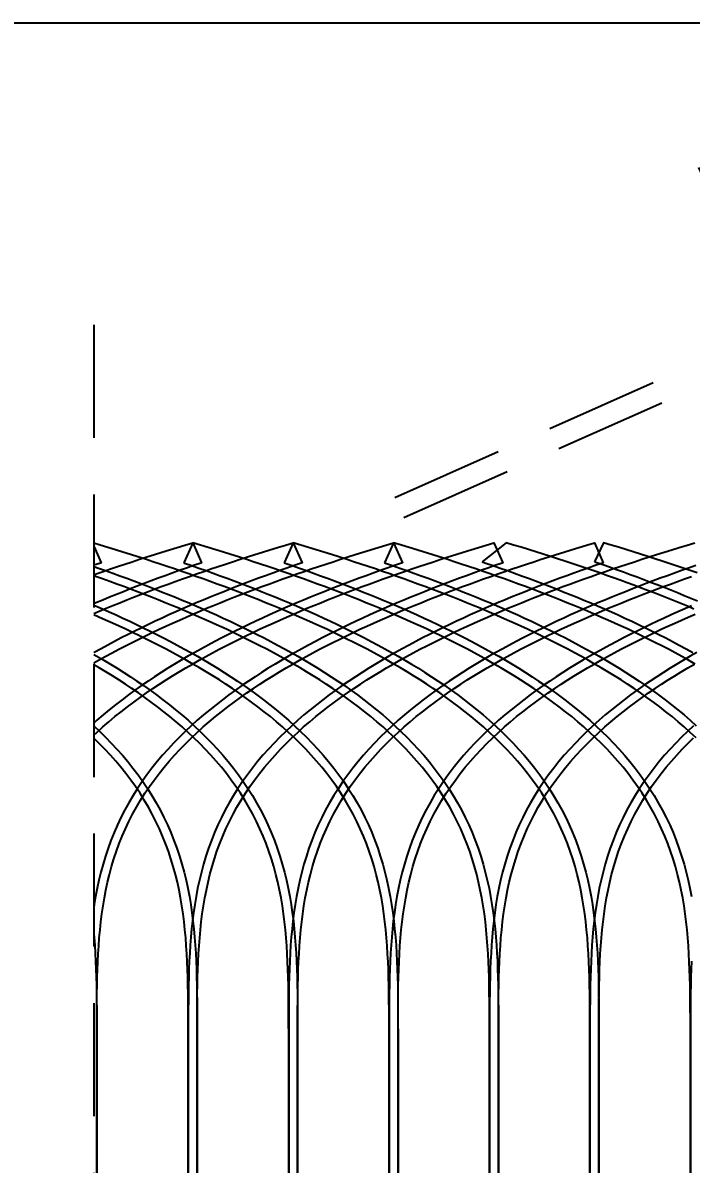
# Model space of a CAD drawing. Header units: metres. Extents: x -2 to 44.3, y -14 to 11.
# Drawn here: x 27.85 to 31.61, y 4.58 to 10.99 of the extents above; entities that cross this region are included whole.
import ezdxf

# ---------------------------------------------------------------- set-up
doc = ezdxf.new("R2010")
doc.units = ezdxf.units.M
doc.header["$LTSCALE"] = 0.05
doc.linetypes.add('DASHED', pattern=[19.05, 12.7, -6.35])
doc.layers.get('0').update_dxf_attribs({"linetype": 'DASHED'})
for name, color, linetype in [('back-layer2', 7, 'Continuous'), ('front-layer2', 7, 'Continuous'), ('front-layer3', 7, 'Continuous')]:
    doc.layers.add(name, color=color, linetype=linetype)
doc.dimstyles.get("Standard").update_dxf_attribs({"dimtxt": 2.5, "dimasz": 2.5, "dimexe": 1.25, "dimexo": 0.625, "dimtad": 1, "dimtxsty": 'Standard', "dimcen": 2.5, "dimazin": 3, "dimtfac": 1, "dimtmove": 0, "dimatfit": 3, "dimarcsym": 0})

# ---------------------------------------------------------------- blocks, each defined once
blk = doc.blocks.new('*D12')
at = {"color": 0, "lineweight": -2, "transparency": 16777216}
for p, q in [((31.8524, 9.7222), (31.6492, 10.1791)), ((29.9411, 8.325), (33.1977, 9.7733)), ((29.9911, 8.2126), (33.2477, 9.6609)), ((32.0555, 9.2653), (32.1055, 9.1529)), ((32.3087, 8.6961), (32.5119, 8.2392)), ((32.5119, 8.2392), (34.3869, 8.2392))]:
    blk.add_line(p, q, dxfattribs=at)
at = {"color": 0, "transparency": 16777216}
for points in [[(31.9285, 9.7561), (31.7762, 9.6883), (32.0555, 9.2653)], [(32.3849, 8.7299), (32.2326, 8.6622), (32.1055, 9.1529)]]:
    blk.add_solid(points, dxfattribs=at)
at = {"layer": 'Defpoints', "color": 0, "transparency": 16777216}
for p in [(32.1055, 9.1529), (29.3701, 8.071), (29.4201, 7.9586)]:
    blk.add_point(p, dxfattribs=at)
at = {"color": 0, "transparency": 16777216, "insert": (33.7619, 9.1142), "char_height": 0.5, "attachment_point": 5}
blk.add_mtext('0.12', dxfattribs=at)

msp = doc.modelspace()

# ---------------------------------------------------------------- linework, layer by layer
msp.add_line((28.2508, 9.2951), (28.2508, -1.58))
msp.add_line((28.2508, 9.2951), (28.2508, -1.58))
at = {"layer": 'back-layer2', "color": 3}
for points in [[(28.2508, 7.8913), (28.2635, 7.8958), (28.3037, 7.9097), (28.344, 7.9235), (28.3846, 7.9372), (28.4254, 7.9509), (28.4664, 7.9645), (28.5078, 7.9779), (28.5494, 7.9914), (28.5913, 8.0048), (28.6335, 8.0181), (28.6761, 8.0314), (28.719, 8.0446), (28.7624, 8.0578), (28.8061, 8.071), (28.8561, 7.9586), (28.8514, 7.957), (28.8111, 7.943), (28.7709, 7.9289), (28.731, 7.9147), (28.6913, 7.9004), (28.6517, 7.8859), (28.6122, 7.8714), (28.5729, 7.8566), (28.5337, 7.8418), (28.4946, 7.8267), (28.4557, 7.8115), (28.4168, 7.7961), (28.378, 7.7805), (28.3393, 7.7647), (28.3007, 7.7488), (28.2622, 7.7325), (28.2508, 7.7277)], [(28.2508, 7.6733), (28.2817, 7.6865), (28.32, 7.7026), (28.3583, 7.7185), (28.3968, 7.7342), (28.4353, 7.7497), (28.474, 7.765), (28.5127, 7.7801), (28.5516, 7.7951), (28.5905, 7.8099), (28.6296, 7.8245), (28.6689, 7.839), (28.7083, 7.8534), (28.7479, 7.8676), (28.7876, 7.8818), (28.8275, 7.8958), (28.8677, 7.9097), (28.908, 7.9235), (28.9486, 7.9372), (28.9894, 7.9509), (29.0304, 7.9645), (29.0718, 7.9779), (29.1134, 7.9914), (29.1553, 8.0048), (29.1975, 8.0181), (29.2401, 8.0314), (29.283, 8.0446), (29.3264, 8.0578), (29.3701, 8.071), (29.4201, 7.9586), (29.4154, 7.957), (29.3751, 7.943), (29.3349, 7.9289), (29.295, 7.9147), (29.2553, 7.9004), (29.2157, 7.8859), (29.1762, 7.8714), (29.1369, 7.8566), (29.0977, 7.8418), (29.0586, 7.8267), (29.0197, 7.8115), (28.9808, 7.7961), (28.942, 7.7805), (28.9033, 7.7647), (28.8647, 7.7488), (28.8262, 7.7325), (28.7877, 7.7161), (28.7492, 7.6994), (28.7108, 7.6825), (28.6725, 7.6653), (28.6342, 7.6478), (28.5959, 7.63), (28.5577, 7.612), (28.5195, 7.5936), (28.4814, 7.5748), (28.4433, 7.5558), (28.4052, 7.5363), (28.3672, 7.5165), (28.3292, 7.4963), (28.2913, 7.4757), (28.2534, 7.4546), (28.2508, 7.4532)], [(28.2508, 7.3957), (28.2779, 7.4111), (28.3154, 7.4319), (28.3529, 7.4523), (28.3905, 7.4723), (28.4281, 7.4919), (28.4658, 7.5112), (28.5036, 7.53), (28.5414, 7.5486), (28.5793, 7.5668), (28.6172, 7.5848), (28.6551, 7.6024), (28.6931, 7.6197), (28.7312, 7.6368), (28.7693, 7.6536), (28.8074, 7.6702), (28.8457, 7.6865), (28.884, 7.7026), (28.9223, 7.7185), (28.9608, 7.7342), (28.9993, 7.7497), (29.038, 7.765), (29.0767, 7.7801), (29.1156, 7.7951), (29.1545, 7.8099), (29.1936, 7.8245), (29.2329, 7.839), (29.2723, 7.8534), (29.3119, 7.8676), (29.3516, 7.8818), (29.3915, 7.8958), (29.4317, 7.9097), (29.472, 7.9235), (29.5126, 7.9372), (29.5534, 7.9509), (29.5944, 7.9645), (29.6358, 7.9779), (29.6774, 7.9914), (29.7193, 8.0048), (29.7615, 8.0181), (29.8041, 8.0314), (29.847, 8.0446), (29.8904, 8.0578), (29.9341, 8.071), (29.9841, 7.9586), (29.9794, 7.957), (29.9391, 7.943), (29.8989, 7.9289), (29.859, 7.9147), (29.8193, 7.9004), (29.7797, 7.8859), (29.7402, 7.8714), (29.7009, 7.8566), (29.6617, 7.8418), (29.6226, 7.8267), (29.5837, 7.8115), (29.5448, 7.7961), (29.506, 7.7805), (29.4673, 7.7647), (29.4287, 7.7488), (29.3902, 7.7325), (29.3517, 7.7161), (29.3132, 7.6994), (29.2748, 7.6825), (29.2365, 7.6653), (29.1982, 7.6478), (29.1599, 7.63), (29.1217, 7.612), (29.0835, 7.5936), (29.0454, 7.5748), (29.0073, 7.5558), (28.9692, 7.5363), (28.9312, 7.5165), (28.8932, 7.4963), (28.8553, 7.4757), (28.8174, 7.4546), (28.7796, 7.4331), (28.7419, 7.4112), (28.7043, 7.3887), (28.6668, 7.3657), (28.6294, 7.3422), (28.5922, 7.3182), (28.5551, 7.2936), (28.5182, 7.2684), (28.4816, 7.2426), (28.4452, 7.2161), (28.4091, 7.189), (28.3733, 7.1612), (28.3378, 7.1327), (28.3027, 7.1035), (28.2681, 7.0735), (28.2508, 7.0579)], [(28.2508, 6.99), (28.2678, 7.0059), (28.3012, 7.036), (28.3351, 7.0653), (28.3695, 7.094), (28.4042, 7.1219), (28.4394, 7.1492), (28.4749, 7.1759), (28.5107, 7.2019), (28.5468, 7.2273), (28.5831, 7.2521), (28.6196, 7.2764), (28.6563, 7.3001), (28.6932, 7.3233), (28.7302, 7.3459), (28.7673, 7.3681), (28.8046, 7.3898), (28.8419, 7.4111), (28.8794, 7.4319), (28.9169, 7.4523), (28.9545, 7.4723), (28.9921, 7.4919), (29.0298, 7.5112), (29.0676, 7.53), (29.1054, 7.5486), (29.1433, 7.5668), (29.1812, 7.5848), (29.2191, 7.6024), (29.2571, 7.6197), (29.2952, 7.6368), (29.3333, 7.6536), (29.3714, 7.6702), (29.4097, 7.6865), (29.448, 7.7026), (29.4863, 7.7185), (29.5248, 7.7342), (29.5633, 7.7497), (29.602, 7.765), (29.6407, 7.7801), (29.6796, 7.7951), (29.7185, 7.8099), (29.7576, 7.8245), (29.7969, 7.839), (29.8363, 7.8534), (29.8759, 7.8676), (29.9156, 7.8818), (29.9555, 7.8958), (29.9957, 7.9097), (30.036, 7.9235), (30.0766, 7.9372), (30.1174, 7.9509), (30.1584, 7.9645), (30.1998, 7.9779), (30.2414, 7.9914), (30.2833, 8.0048), (30.3255, 8.0181), (30.3681, 8.0314), (30.411, 8.0446), (30.4544, 8.0578), (30.4981, 8.071), (30.5481, 7.9586), (30.5434, 7.957), (30.5031, 7.943), (30.4629, 7.9289), (30.423, 7.9147), (30.3833, 7.9004), (30.3437, 7.8859), (30.3042, 7.8714), (30.2649, 7.8566), (30.2257, 7.8418), (30.1866, 7.8267), (30.1477, 7.8115), (30.1088, 7.7961), (30.07, 7.7805), (30.0313, 7.7647), (29.9927, 7.7488), (29.9542, 7.7325), (29.9157, 7.7161), (29.8772, 7.6994), (29.8388, 7.6825), (29.8005, 7.6653), (29.7622, 7.6478), (29.7239, 7.63), (29.6857, 7.612), (29.6475, 7.5936), (29.6094, 7.5748), (29.5713, 7.5558), (29.5332, 7.5363), (29.4952, 7.5165), (29.4572, 7.4963), (29.4193, 7.4757), (29.3814, 7.4546), (29.3436, 7.4331), (29.3059, 7.4112), (29.2683, 7.3887), (29.2308, 7.3657), (29.1934, 7.3422), (29.1562, 7.3182), (29.1191, 7.2936), (29.0822, 7.2684), (29.0456, 7.2426), (29.0092, 7.2161), (28.9731, 7.189), (28.9373, 7.1612), (28.9018, 7.1327), (28.8667, 7.1035), (28.8321, 7.0735), (28.798, 7.0428), (28.7644, 7.0112), (28.7314, 6.9789), (28.6991, 6.9458), (28.6675, 6.9119), (28.6366, 6.8771), (28.6066, 6.8415), (28.5774, 6.8051), (28.5492, 6.7679), (28.5221, 6.7298), (28.496, 6.6909), (28.471, 6.6513), (28.4472, 6.6109), (28.4247, 6.5698), (28.4033, 6.528), (28.3833, 6.4856), (28.3646, 6.4426), (28.3472, 6.3991), (28.3311, 6.3551), (28.3163, 6.3106), (28.3028, 6.2659), (28.2906, 6.2208), (28.2795, 6.1755), (28.2697, 6.13), (28.2609, 6.0844), (28.2533, 6.0387), (28.2508, 6.0222)], [(28.2508, 8.0512), (28.2921, 7.9586), (28.2874, 7.957), (28.2508, 7.9443)], [(28.2671, 4.0355), (28.2671, 5.3199), (28.2671, 5.3638), (28.2672, 5.4078), (28.2673, 5.4518), (28.2676, 5.4959), (28.2681, 5.5401), (28.2689, 5.5844), (28.2699, 5.6287), (28.2712, 5.6732), (28.273, 5.7177), (28.2753, 5.7624), (28.2781, 5.8071), (28.2815, 5.8518), (28.2856, 5.8966), (28.2904, 5.9414), (28.2961, 5.9862), (28.3027, 6.0309), (28.3102, 6.0755), (28.3187, 6.12), (28.3283, 6.1643), (28.339, 6.2083), (28.3509, 6.2521), (28.364, 6.2955), (28.3783, 6.3386), (28.3939, 6.3812), (28.4107, 6.4233), (28.4289, 6.4649), (28.4482, 6.506), (28.4689, 6.5464), (28.4907, 6.5862), (28.5137, 6.6253), (28.5379, 6.6637), (28.5632, 6.7013), (28.5895, 6.7382), (28.6169, 6.7744), (28.6452, 6.8098), (28.6744, 6.8444), (28.7044, 6.8782), (28.7353, 6.9113), (28.7668, 6.9436), (28.799, 6.9751), (28.8318, 7.0059), (28.8652, 7.036), (28.8991, 7.0653), (28.9335, 7.094), (28.9682, 7.1219), (29.0034, 7.1492), (29.0389, 7.1759), (29.0747, 7.2019), (29.1108, 7.2273), (29.1471, 7.2521), (29.1836, 7.2764), (29.2203, 7.3001), (29.2572, 7.3233), (29.2942, 7.3459), (29.3313, 7.3681), (29.3686, 7.3898), (29.4059, 7.4111), (29.4434, 7.4319), (29.4809, 7.4523), (29.5185, 7.4723), (29.5561, 7.4919), (29.5938, 7.5112), (29.6316, 7.53), (29.6694, 7.5486), (29.7073, 7.5668), (29.7452, 7.5848), (29.7831, 7.6024), (29.8211, 7.6197), (29.8592, 7.6368), (29.8973, 7.6536), (29.9354, 7.6702), (29.9737, 7.6865), (30.012, 7.7026), (30.0503, 7.7185), (30.0888, 7.7342), (30.1273, 7.7497), (30.166, 7.765), (30.2047, 7.7801), (30.2436, 7.7951), (30.2825, 7.8099), (30.3216, 7.8245), (30.3609, 7.839), (30.4003, 7.8534), (30.4399, 7.8676), (30.4796, 7.8818), (30.5195, 7.8958), (30.5597, 7.9097), (30.6, 7.9235), (30.6406, 7.9372), (30.6814, 7.9509), (30.7224, 7.9645), (30.7638, 7.9779), (30.8054, 7.9914), (30.8473, 8.0048), (30.8895, 8.0181), (30.9321, 8.0314), (30.975, 8.0446), (31.0184, 8.0578), (31.0621, 8.071), (31.1121, 7.9586), (31.1074, 7.957), (31.0671, 7.943), (31.0269, 7.9289), (30.987, 7.9147), (30.9473, 7.9004), (30.9077, 7.8859), (30.8682, 7.8714), (30.8289, 7.8566), (30.7897, 7.8418), (30.7506, 7.8267), (30.7117, 7.8115), (30.6728, 7.7961), (30.634, 7.7805), (30.5953, 7.7647), (30.5567, 7.7488), (30.5182, 7.7325), (30.4797, 7.7161), (30.4412, 7.6994), (30.4028, 7.6825), (30.3645, 7.6653), (30.3262, 7.6478), (30.2879, 7.63), (30.2497, 7.612), (30.2115, 7.5936), (30.1734, 7.5748), (30.1353, 7.5558), (30.0972, 7.5363), (30.0592, 7.5165), (30.0212, 7.4963), (29.9833, 7.4757), (29.9454, 7.4546), (29.9076, 7.4331), (29.8699, 7.4112), (29.8323, 7.3887), (29.7948, 7.3657), (29.7574, 7.3422), (29.7202, 7.3182), (29.6831, 7.2936), (29.6462, 7.2684), (29.6096, 7.2426), (29.5732, 7.2161), (29.5371, 7.189), (29.5013, 7.1612), (29.4658, 7.1327), (29.4307, 7.1035), (29.3961, 7.0735), (29.362, 7.0428), (29.3284, 7.0112), (29.2954, 6.9789), (29.2631, 6.9458), (29.2315, 6.9119), (29.2006, 6.8771), (29.1706, 6.8415), (29.1414, 6.8051), (29.1132, 6.7679), (29.0861, 6.7298), (29.06, 6.6909), (29.035, 6.6513), (29.0112, 6.6109), (28.9887, 6.5698), (28.9673, 6.528), (28.9473, 6.4856), (28.9286, 6.4426), (28.9112, 6.3991), (28.8951, 6.3551), (28.8803, 6.3106), (28.8668, 6.2659), (28.8546, 6.2208), (28.8435, 6.1755), (28.8337, 6.13), (28.8249, 6.0844), (28.8173, 6.0387), (28.8106, 5.9929), (28.8048, 5.9472), (28.7998, 5.9016), (28.7957, 5.856), (28.7922, 5.8105), (28.7894, 5.7652), (28.7871, 5.72), (28.7853, 5.675), (28.7839, 5.6301), (28.7829, 5.5854), (28.7821, 5.5408), (28.7816, 5.4964), (28.7813, 5.4521), (28.7812, 5.4079), (28.7811, 5.3639), (28.7811, 5.3199), (28.7811, 4.0355)], [(28.8311, 4.0355), (28.8311, 5.3199), (28.8311, 5.3638), (28.8312, 5.4078), (28.8313, 5.4518), (28.8316, 5.4959), (28.8321, 5.5401), (28.8329, 5.5844), (28.8339, 5.6287), (28.8352, 5.6732), (28.837, 5.7177), (28.8393, 5.7624), (28.8421, 5.8071), (28.8455, 5.8518), (28.8496, 5.8966), (28.8544, 5.9414), (28.8601, 5.9862), (28.8667, 6.0309), (28.8742, 6.0755), (28.8827, 6.12), (28.8923, 6.1643), (28.903, 6.2083), (28.9149, 6.2521), (28.928, 6.2955), (28.9423, 6.3386), (28.9579, 6.3812), (28.9747, 6.4233), (28.9929, 6.4649), (29.0122, 6.506), (29.0329, 6.5464), (29.0547, 6.5862), (29.0777, 6.6253), (29.1019, 6.6637), (29.1272, 6.7013), (29.1535, 6.7382), (29.1809, 6.7744), (29.2092, 6.8098), (29.2384, 6.8444), (29.2684, 6.8782), (29.2993, 6.9113), (29.3308, 6.9436), (29.363, 6.9751), (29.3958, 7.0059), (29.4292, 7.036), (29.4631, 7.0653), (29.4975, 7.094), (29.5322, 7.1219), (29.5674, 7.1492), (29.6029, 7.1759), (29.6387, 7.2019), (29.6748, 7.2273), (29.7111, 7.2521), (29.7476, 7.2764), (29.7843, 7.3001), (29.8212, 7.3233), (29.8582, 7.3459), (29.8953, 7.3681), (29.9326, 7.3898), (29.9699, 7.4111), (30.0074, 7.4319), (30.0449, 7.4523), (30.0825, 7.4723), (30.1201, 7.4919), (30.1578, 7.5112), (30.1956, 7.53), (30.2334, 7.5486), (30.2713, 7.5668), (30.3092, 7.5848), (30.3471, 7.6024), (30.3851, 7.6197), (30.4232, 7.6368), (30.4613, 7.6536), (30.4994, 7.6702), (30.5377, 7.6865), (30.576, 7.7026), (30.6143, 7.7185), (30.6528, 7.7342), (30.6913, 7.7497), (30.73, 7.765), (30.7687, 7.7801), (30.8076, 7.7951), (30.8465, 7.8099), (30.8856, 7.8245), (30.9249, 7.839), (30.9643, 7.8534), (31.0039, 7.8676), (31.0436, 7.8818), (31.0835, 7.8958), (31.1237, 7.9097), (31.164, 7.9235), (31.2046, 7.9372), (31.2454, 7.9509), (31.2864, 7.9645), (31.3278, 7.9779), (31.3694, 7.9914), (31.4113, 8.0048), (31.4535, 8.0181), (31.4961, 8.0314), (31.539, 8.0446), (31.5824, 8.0578), (31.6261, 8.071)], [(31.6311, 7.943), (31.5909, 7.9289), (31.551, 7.9147), (31.5113, 7.9004), (31.4717, 7.8859), (31.4322, 7.8714), (31.3929, 7.8566), (31.3537, 7.8418), (31.3146, 7.8267), (31.2757, 7.8115), (31.2368, 7.7961), (31.198, 7.7805), (31.1593, 7.7647), (31.1207, 7.7488), (31.0822, 7.7325), (31.0437, 7.7161), (31.0052, 7.6994), (30.9668, 7.6825), (30.9285, 7.6653), (30.8902, 7.6478), (30.8519, 7.63), (30.8137, 7.612), (30.7755, 7.5936), (30.7374, 7.5748), (30.6993, 7.5558), (30.6612, 7.5363), (30.6232, 7.5165), (30.5852, 7.4963), (30.5473, 7.4757), (30.5094, 7.4546), (30.4716, 7.4331), (30.4339, 7.4112), (30.3963, 7.3887), (30.3588, 7.3657), (30.3214, 7.3422), (30.2842, 7.3182), (30.2471, 7.2936), (30.2102, 7.2684), (30.1736, 7.2426), (30.1372, 7.2161), (30.1011, 7.189), (30.0653, 7.1612), (30.0298, 7.1327), (29.9947, 7.1035), (29.9601, 7.0735), (29.926, 7.0428), (29.8924, 7.0112), (29.8594, 6.9789), (29.8271, 6.9458), (29.7955, 6.9119), (29.7646, 6.8771), (29.7346, 6.8415), (29.7054, 6.8051), (29.6772, 6.7679), (29.6501, 6.7298), (29.624, 6.6909), (29.599, 6.6513), (29.5752, 6.6109), (29.5527, 6.5698), (29.5313, 6.528), (29.5113, 6.4856), (29.4926, 6.4426), (29.4752, 6.3991), (29.4591, 6.3551), (29.4443, 6.3106), (29.4308, 6.2659), (29.4186, 6.2208), (29.4075, 6.1755), (29.3977, 6.13), (29.3889, 6.0844), (29.3813, 6.0387), (29.3746, 5.9929), (29.3688, 5.9472), (29.3638, 5.9016), (29.3597, 5.856), (29.3562, 5.8105), (29.3534, 5.7652), (29.3511, 5.72), (29.3493, 5.675), (29.3479, 5.6301), (29.3469, 5.5854), (29.3461, 5.5408), (29.3456, 5.4964), (29.3453, 5.4521), (29.3452, 5.4079), (29.3451, 5.3639), (29.3451, 5.3199), (29.3451, 4.0355)], [(29.3951, 4.0355), (29.3951, 5.3199), (29.3951, 5.3638), (29.3952, 5.4078), (29.3953, 5.4518), (29.3956, 5.4959), (29.3961, 5.5401), (29.3969, 5.5844), (29.3979, 5.6287), (29.3992, 5.6732), (29.401, 5.7177), (29.4033, 5.7624), (29.4061, 5.8071), (29.4095, 5.8518), (29.4136, 5.8966), (29.4184, 5.9414), (29.4241, 5.9862), (29.4307, 6.0309), (29.4382, 6.0755), (29.4467, 6.12), (29.4563, 6.1643), (29.467, 6.2083), (29.4789, 6.2521), (29.492, 6.2955), (29.5063, 6.3386), (29.5219, 6.3812), (29.5387, 6.4233), (29.5569, 6.4649), (29.5762, 6.506), (29.5969, 6.5464), (29.6187, 6.5862), (29.6417, 6.6253), (29.6659, 6.6637), (29.6912, 6.7013), (29.7175, 6.7382), (29.7449, 6.7744), (29.7732, 6.8098), (29.8024, 6.8444), (29.8324, 6.8782), (29.8633, 6.9113), (29.8948, 6.9436), (29.927, 6.9751), (29.9598, 7.0059), (29.9932, 7.036), (30.0271, 7.0653), (30.0615, 7.094), (30.0962, 7.1219), (30.1314, 7.1492), (30.1669, 7.1759), (30.2027, 7.2019), (30.2388, 7.2273), (30.2751, 7.2521), (30.3116, 7.2764), (30.3483, 7.3001), (30.3852, 7.3233), (30.4222, 7.3459), (30.4593, 7.3681), (30.4966, 7.3898), (30.5339, 7.4111), (30.5714, 7.4319), (30.6089, 7.4523), (30.6465, 7.4723), (30.6841, 7.4919), (30.7218, 7.5112), (30.7596, 7.53), (30.7974, 7.5486), (30.8353, 7.5668), (30.8732, 7.5848), (30.9111, 7.6024), (30.9491, 7.6197), (30.9872, 7.6368), (31.0253, 7.6536), (31.0634, 7.6702), (31.1017, 7.6865), (31.14, 7.7026), (31.1783, 7.7185), (31.2168, 7.7342), (31.2553, 7.7497), (31.294, 7.765), (31.3327, 7.7801), (31.3716, 7.7951), (31.4105, 7.8099), (31.4496, 7.8245), (31.4889, 7.839), (31.5283, 7.8534), (31.5679, 7.8676), (31.6076, 7.8818)], [(31.6077, 7.7161), (31.5692, 7.6994), (31.5308, 7.6825), (31.4925, 7.6653), (31.4542, 7.6478), (31.4159, 7.63), (31.3777, 7.612), (31.3395, 7.5936), (31.3014, 7.5748), (31.2633, 7.5558), (31.2252, 7.5363), (31.1872, 7.5165), (31.1492, 7.4963), (31.1113, 7.4757), (31.0734, 7.4546), (31.0356, 7.4331), (30.9979, 7.4112), (30.9603, 7.3887), (30.9228, 7.3657), (30.8854, 7.3422), (30.8482, 7.3182), (30.8111, 7.2936), (30.7742, 7.2684), (30.7376, 7.2426), (30.7012, 7.2161), (30.6651, 7.189), (30.6293, 7.1612), (30.5938, 7.1327), (30.5587, 7.1035), (30.5241, 7.0735), (30.49, 7.0428), (30.4564, 7.0112), (30.4234, 6.9789), (30.3911, 6.9458), (30.3595, 6.9119), (30.3286, 6.8771), (30.2986, 6.8415), (30.2694, 6.8051), (30.2412, 6.7679), (30.2141, 6.7298), (30.188, 6.6909), (30.163, 6.6513), (30.1392, 6.6109), (30.1167, 6.5698), (30.0953, 6.528), (30.0753, 6.4856), (30.0566, 6.4426), (30.0392, 6.3991), (30.0231, 6.3551), (30.0083, 6.3106), (29.9948, 6.2659), (29.9826, 6.2208), (29.9715, 6.1755), (29.9617, 6.13), (29.9529, 6.0844), (29.9453, 6.0387), (29.9386, 5.9929), (29.9328, 5.9472), (29.9278, 5.9016), (29.9237, 5.856), (29.9202, 5.8105), (29.9174, 5.7652), (29.9151, 5.72), (29.9133, 5.675), (29.9119, 5.6301), (29.9109, 5.5854), (29.9101, 5.5408), (29.9096, 5.4964), (29.9093, 5.4521), (29.9092, 5.4079), (29.9091, 5.3639), (29.9091, 5.3199), (29.9091, 4.0355)], [(29.9591, 4.0355), (29.9591, 5.3199), (29.9591, 5.3638), (29.9592, 5.4078), (29.9593, 5.4518), (29.9596, 5.4959), (29.9601, 5.5401), (29.9609, 5.5844), (29.9619, 5.6287), (29.9632, 5.6732), (29.965, 5.7177), (29.9673, 5.7624), (29.9701, 5.8071), (29.9735, 5.8518), (29.9776, 5.8966), (29.9824, 5.9414), (29.9881, 5.9862), (29.9947, 6.0309), (30.0022, 6.0755), (30.0107, 6.12), (30.0203, 6.1643), (30.031, 6.2083), (30.0429, 6.2521), (30.056, 6.2955), (30.0703, 6.3386), (30.0859, 6.3812), (30.1027, 6.4233), (30.1209, 6.4649), (30.1402, 6.506), (30.1609, 6.5464), (30.1827, 6.5862), (30.2057, 6.6253), (30.2299, 6.6637), (30.2552, 6.7013), (30.2815, 6.7382), (30.3089, 6.7744), (30.3372, 6.8098), (30.3664, 6.8444), (30.3964, 6.8782), (30.4273, 6.9113), (30.4588, 6.9436), (30.491, 6.9751), (30.5238, 7.0059), (30.5572, 7.036), (30.5911, 7.0653), (30.6255, 7.094), (30.6602, 7.1219), (30.6954, 7.1492), (30.7309, 7.1759), (30.7667, 7.2019), (30.8028, 7.2273), (30.8391, 7.2521), (30.8756, 7.2764), (30.9123, 7.3001), (30.9492, 7.3233), (30.9862, 7.3459), (31.0233, 7.3681), (31.0606, 7.3898), (31.0979, 7.4111), (31.1354, 7.4319), (31.1729, 7.4523), (31.2105, 7.4723), (31.2481, 7.4919), (31.2858, 7.5112), (31.3236, 7.53), (31.3614, 7.5486), (31.3993, 7.5668), (31.4372, 7.5848), (31.4751, 7.6024), (31.5131, 7.6197), (31.5512, 7.6368), (31.5893, 7.6536), (31.6274, 7.6702)], [(31.6374, 7.4546), (31.5996, 7.4331), (31.5619, 7.4112), (31.5243, 7.3887), (31.4868, 7.3657), (31.4494, 7.3422), (31.4122, 7.3182), (31.3751, 7.2936), (31.3382, 7.2684), (31.3016, 7.2426), (31.2652, 7.2161), (31.2291, 7.189), (31.1933, 7.1612), (31.1578, 7.1327), (31.1227, 7.1035), (31.0881, 7.0735), (31.054, 7.0428), (31.0204, 7.0112), (30.9874, 6.9789), (30.9551, 6.9458), (30.9235, 6.9119), (30.8926, 6.8771), (30.8626, 6.8415), (30.8334, 6.8051), (30.8052, 6.7679), (30.7781, 6.7298), (30.752, 6.6909), (30.727, 6.6513), (30.7032, 6.6109), (30.6807, 6.5698), (30.6593, 6.528), (30.6393, 6.4856), (30.6206, 6.4426), (30.6032, 6.3991), (30.5871, 6.3551), (30.5723, 6.3106), (30.5588, 6.2659), (30.5466, 6.2208), (30.5355, 6.1755), (30.5257, 6.13), (30.5169, 6.0844), (30.5093, 6.0387), (30.5026, 5.9929), (30.4968, 5.9472), (30.4918, 5.9016), (30.4877, 5.856), (30.4842, 5.8105), (30.4814, 5.7652), (30.4791, 5.72), (30.4773, 5.675), (30.4759, 5.6301), (30.4749, 5.5854), (30.4741, 5.5408), (30.4736, 5.4964), (30.4733, 5.4521), (30.4732, 5.4079), (30.4731, 5.3639), (30.4731, 5.3199), (30.4731, 4.0355)], [(30.5231, 4.0355), (30.5231, 5.3199), (30.5231, 5.3638), (30.5232, 5.4078), (30.5233, 5.4518), (30.5236, 5.4959), (30.5241, 5.5401), (30.5249, 5.5844), (30.5259, 5.6287), (30.5272, 5.6732), (30.529, 5.7177), (30.5313, 5.7624), (30.5341, 5.8071), (30.5375, 5.8518), (30.5416, 5.8966), (30.5464, 5.9414), (30.5521, 5.9862), (30.5587, 6.0309), (30.5662, 6.0755), (30.5747, 6.12), (30.5843, 6.1643), (30.595, 6.2083), (30.6069, 6.2521), (30.62, 6.2955), (30.6343, 6.3386), (30.6499, 6.3812), (30.6667, 6.4233), (30.6849, 6.4649), (30.7042, 6.506), (30.7249, 6.5464), (30.7467, 6.5862), (30.7697, 6.6253), (30.7939, 6.6637), (30.8192, 6.7013), (30.8455, 6.7382), (30.8729, 6.7744), (30.9012, 6.8098), (30.9304, 6.8444), (30.9604, 6.8782), (30.9913, 6.9113), (31.0228, 6.9436), (31.055, 6.9751), (31.0878, 7.0059), (31.1212, 7.036), (31.1551, 7.0653), (31.1895, 7.094), (31.2242, 7.1219), (31.2594, 7.1492), (31.2949, 7.1759), (31.3307, 7.2019), (31.3668, 7.2273), (31.4031, 7.2521), (31.4396, 7.2764), (31.4763, 7.3001), (31.5132, 7.3233), (31.5502, 7.3459), (31.5873, 7.3681), (31.6246, 7.3898)], [(31.618, 7.0428), (31.5844, 7.0112), (31.5514, 6.9789), (31.5191, 6.9458), (31.4875, 6.9119), (31.4566, 6.8771), (31.4266, 6.8415), (31.3974, 6.8051), (31.3692, 6.7679), (31.3421, 6.7298), (31.316, 6.6909), (31.291, 6.6513), (31.2672, 6.6109), (31.2447, 6.5698), (31.2233, 6.528), (31.2033, 6.4856), (31.1846, 6.4426), (31.1672, 6.3991), (31.1511, 6.3551), (31.1363, 6.3106), (31.1228, 6.2659), (31.1106, 6.2208), (31.0995, 6.1755), (31.0897, 6.13), (31.0809, 6.0844), (31.0733, 6.0387), (31.0666, 5.9929), (31.0608, 5.9472), (31.0558, 5.9016), (31.0517, 5.856), (31.0482, 5.8105), (31.0454, 5.7652), (31.0431, 5.72), (31.0413, 5.675), (31.0399, 5.6301), (31.0389, 5.5854), (31.0381, 5.5408), (31.0376, 5.4964), (31.0373, 5.4521), (31.0372, 5.4079), (31.0371, 5.3639), (31.0371, 5.3199), (31.0371, 4.0355)], [(31.0871, 4.0355), (31.0871, 5.3199), (31.0871, 5.3638), (31.0872, 5.4078), (31.0873, 5.4518), (31.0876, 5.4959), (31.0881, 5.5401), (31.0889, 5.5844), (31.0899, 5.6287), (31.0912, 5.6732), (31.093, 5.7177), (31.0953, 5.7624), (31.0981, 5.8071), (31.1015, 5.8518), (31.1056, 5.8966), (31.1104, 5.9414), (31.1161, 5.9862), (31.1227, 6.0309), (31.1302, 6.0755), (31.1387, 6.12), (31.1483, 6.1643), (31.159, 6.2083), (31.1709, 6.2521), (31.184, 6.2955), (31.1983, 6.3386), (31.2139, 6.3812), (31.2307, 6.4233), (31.2489, 6.4649), (31.2682, 6.506), (31.2889, 6.5464), (31.3107, 6.5862), (31.3337, 6.6253), (31.3579, 6.6637), (31.3832, 6.7013), (31.4095, 6.7382), (31.4369, 6.7744), (31.4652, 6.8098), (31.4944, 6.8444), (31.5244, 6.8782), (31.5553, 6.9113), (31.5868, 6.9436), (31.619, 6.9751)], [(31.6071, 5.72), (31.6053, 5.675), (31.6039, 5.6301), (31.6029, 5.5854), (31.6021, 5.5408), (31.6016, 5.4964), (31.6013, 5.4521), (31.6012, 5.4079), (31.6011, 5.3639), (31.6011, 5.3199), (31.6011, 4.0355)]]:
    msp.add_lwpolyline(points, dxfattribs=at)
at = {"layer": 'Defpoints'}
msp.add_lwpolyline([(-2.0152, 10.9912), (44.3055, 10.9912), (44.3055, -14.045), (-2.0152, -14.045)], close=True, dxfattribs=at)
at = {"layer": 'front-layer2', "color": 3}
for points in [[(31.0371, 4.0355), (31.0371, 5.276), (31.0371, 5.3199), (31.037, 5.3638), (31.037, 5.4078), (31.0368, 5.4518), (31.0365, 5.4959), (31.036, 5.5401), (31.0353, 5.5844), (31.0342, 5.6287), (31.0329, 5.6732), (31.0311, 5.7177), (31.0288, 5.7624), (31.026, 5.8071), (31.0226, 5.8518), (31.0185, 5.8966), (31.0137, 5.9414), (31.008, 5.9862), (31.0015, 6.0309), (30.994, 6.0755), (30.9854, 6.12), (30.9758, 6.1643), (30.9651, 6.2083), (30.9532, 6.2521), (30.9401, 6.2955), (30.9258, 6.3386), (30.9102, 6.3812), (30.8934, 6.4233), (30.8753, 6.4649), (30.8559, 6.506), (30.8353, 6.5464), (30.8134, 6.5862), (30.7904, 6.6253), (30.7662, 6.6637), (30.7409, 6.7013), (30.7146, 6.7382), (30.6872, 6.7744), (30.6589, 6.8098), (30.6297, 6.8444), (30.5997, 6.8782), (30.5689, 6.9113), (30.5373, 6.9436), (30.5051, 6.9751), (30.4723, 7.0059), (30.4389, 7.036), (30.405, 7.0653), (30.3706, 7.094), (30.3359, 7.1219), (30.3007, 7.1492), (30.2652, 7.1759), (30.2294, 7.2019), (30.1934, 7.2273), (30.157, 7.2521), (30.1205, 7.2764), (30.0838, 7.3001), (30.047, 7.3233), (30.0099, 7.3459), (29.9728, 7.3681), (29.9355, 7.3898), (29.8982, 7.4111), (29.8607, 7.4319), (29.8232, 7.4523), (29.7856, 7.4723), (29.748, 7.4919), (29.7103, 7.5112), (29.6725, 7.53), (29.6347, 7.5486), (29.5969, 7.5668), (29.559, 7.5848), (29.521, 7.6024), (29.483, 7.6197), (29.4449, 7.6368), (29.4068, 7.6536), (29.3687, 7.6702), (29.3304, 7.6865), (29.2921, 7.7026), (29.2538, 7.7185), (29.2153, 7.7342), (29.1768, 7.7497), (29.1381, 7.765), (29.0994, 7.7801), (29.0605, 7.7951), (29.0216, 7.8099), (28.9825, 7.8245), (28.9432, 7.839), (28.9038, 7.8534), (28.8643, 7.8676), (28.8245, 7.8818), (28.7846, 7.8958), (28.7445, 7.9097), (28.7041, 7.9235), (28.6636, 7.9372), (28.6227, 7.9509), (28.5817, 7.9645), (28.5404, 7.9779), (28.4987, 7.9914), (28.4568, 8.0048), (28.4146, 8.0181), (28.372, 8.0314), (28.3291, 8.0446), (28.2858, 8.0578), (28.2508, 8.0683)], [(31.6011, 4.0355), (31.6011, 5.276), (31.6011, 5.3199), (31.601, 5.3638), (31.601, 5.4078), (31.6008, 5.4518), (31.6005, 5.4959), (31.6, 5.5401), (31.5993, 5.5844), (31.5982, 5.6287), (31.5969, 5.6732), (31.5951, 5.7177), (31.5928, 5.7624), (31.59, 5.8071), (31.5866, 5.8518), (31.5825, 5.8966), (31.5777, 5.9414), (31.572, 5.9862), (31.5655, 6.0309), (31.558, 6.0755), (31.5494, 6.12), (31.5398, 6.1643), (31.5291, 6.2083), (31.5172, 6.2521), (31.5041, 6.2955), (31.4898, 6.3386), (31.4742, 6.3812), (31.4574, 6.4233), (31.4393, 6.4649), (31.4199, 6.506), (31.3993, 6.5464), (31.3774, 6.5862), (31.3544, 6.6253), (31.3302, 6.6637), (31.3049, 6.7013), (31.2786, 6.7382), (31.2512, 6.7744), (31.2229, 6.8098), (31.1937, 6.8444), (31.1637, 6.8782), (31.1329, 6.9113), (31.1013, 6.9436), (31.0691, 6.9751), (31.0363, 7.0059), (31.0029, 7.036), (30.969, 7.0653), (30.9346, 7.094), (30.8999, 7.1219), (30.8647, 7.1492), (30.8292, 7.1759), (30.7934, 7.2019), (30.7574, 7.2273), (30.721, 7.2521), (30.6845, 7.2764), (30.6478, 7.3001), (30.611, 7.3233), (30.5739, 7.3459), (30.5368, 7.3681), (30.4995, 7.3898), (30.4622, 7.4111), (30.4247, 7.4319), (30.3872, 7.4523), (30.3496, 7.4723), (30.312, 7.4919), (30.2743, 7.5112), (30.2365, 7.53), (30.1987, 7.5486), (30.1609, 7.5668), (30.123, 7.5848), (30.085, 7.6024), (30.047, 7.6197), (30.0089, 7.6368), (29.9708, 7.6536), (29.9327, 7.6702), (29.8944, 7.6865), (29.8561, 7.7026), (29.8178, 7.7185), (29.7793, 7.7342), (29.7408, 7.7497), (29.7021, 7.765), (29.6634, 7.7801), (29.6245, 7.7951), (29.5856, 7.8099), (29.5465, 7.8245), (29.5072, 7.839), (29.4678, 7.8534), (29.4283, 7.8676), (29.3885, 7.8818), (29.3486, 7.8958), (29.3085, 7.9097), (29.2681, 7.9235), (29.2276, 7.9372), (29.1867, 7.9509), (29.1457, 7.9645), (29.1044, 7.9779), (29.0627, 7.9914), (29.0208, 8.0048), (28.9786, 8.0181), (28.936, 8.0314), (28.8931, 8.0446), (28.8498, 8.0578), (28.8061, 8.071), (28.7561, 7.9586)], [(31.6331, 6.9751), (31.6003, 7.0059), (31.5669, 7.036), (31.533, 7.0653), (31.4986, 7.094), (31.4639, 7.1219), (31.4287, 7.1492), (31.3932, 7.1759), (31.3574, 7.2019), (31.3214, 7.2273), (31.285, 7.2521), (31.2485, 7.2764), (31.2118, 7.3001), (31.175, 7.3233), (31.1379, 7.3459), (31.1008, 7.3681), (31.0635, 7.3898), (31.0262, 7.4111), (30.9887, 7.4319), (30.9512, 7.4523), (30.9136, 7.4723), (30.876, 7.4919), (30.8383, 7.5112), (30.8005, 7.53), (30.7627, 7.5486), (30.7249, 7.5668), (30.687, 7.5848), (30.649, 7.6024), (30.611, 7.6197), (30.5729, 7.6368), (30.5348, 7.6536), (30.4967, 7.6702), (30.4584, 7.6865), (30.4201, 7.7026), (30.3818, 7.7185), (30.3433, 7.7342), (30.3048, 7.7497), (30.2661, 7.765), (30.2274, 7.7801), (30.1885, 7.7951), (30.1496, 7.8099), (30.1105, 7.8245), (30.0712, 7.839), (30.0318, 7.8534), (29.9923, 7.8676), (29.9525, 7.8818), (29.9126, 7.8958), (29.8725, 7.9097), (29.8321, 7.9235), (29.7916, 7.9372), (29.7507, 7.9509), (29.7097, 7.9645), (29.6684, 7.9779), (29.6267, 7.9914), (29.5848, 8.0048), (29.5426, 8.0181), (29.5, 8.0314), (29.4571, 8.0446), (29.4138, 8.0578), (29.3701, 8.071), (29.3201, 7.9586)], [(31.6275, 7.3898), (31.5902, 7.4111), (31.5527, 7.4319), (31.5152, 7.4523), (31.4776, 7.4723), (31.44, 7.4919), (31.4023, 7.5112), (31.3645, 7.53), (31.3267, 7.5486), (31.2889, 7.5668), (31.251, 7.5848), (31.213, 7.6024), (31.175, 7.6197), (31.1369, 7.6368), (31.0988, 7.6536), (31.0607, 7.6702), (31.0224, 7.6865), (30.9841, 7.7026), (30.9458, 7.7185), (30.9073, 7.7342), (30.8688, 7.7497), (30.8301, 7.765), (30.7914, 7.7801), (30.7525, 7.7951), (30.7136, 7.8099), (30.6745, 7.8245), (30.6352, 7.839), (30.5958, 7.8534), (30.5563, 7.8676), (30.5165, 7.8818), (30.4766, 7.8958), (30.4365, 7.9097), (30.3961, 7.9235), (30.3556, 7.9372), (30.3147, 7.9509), (30.2737, 7.9645), (30.2324, 7.9779), (30.1907, 7.9914), (30.1488, 8.0048), (30.1066, 8.0181), (30.064, 8.0314), (30.0211, 8.0446), (29.9778, 8.0578), (29.9341, 8.071), (29.8841, 7.9586)], [(28.7561, 7.9586), (28.7608, 7.957), (28.8011, 7.943), (28.8412, 7.9289), (28.8811, 7.9147), (28.9209, 7.9004), (28.9605, 7.8859), (28.9999, 7.8714), (29.0392, 7.8566), (29.0784, 7.8418), (29.1175, 7.8267), (29.1564, 7.8115), (29.1953, 7.7961), (29.2341, 7.7805), (29.2728, 7.7647), (29.3114, 7.7488), (29.35, 7.7325), (29.3884, 7.7161), (29.4269, 7.6994), (29.4653, 7.6825), (29.5036, 7.6653), (29.5419, 7.6478), (29.5802, 7.63), (29.6184, 7.612), (29.6566, 7.5936), (29.6947, 7.5748), (29.7328, 7.5558), (29.7709, 7.5363), (29.8089, 7.5165), (29.8469, 7.4963), (29.8848, 7.4757), (29.9227, 7.4546), (29.9605, 7.4331), (29.9982, 7.4112), (30.0358, 7.3887), (30.0733, 7.3657), (30.1107, 7.3422), (30.1479, 7.3182), (30.185, 7.2936), (30.2219, 7.2684), (30.2585, 7.2426), (30.2949, 7.2161), (30.3311, 7.189), (30.3669, 7.1612), (30.4023, 7.1327), (30.4374, 7.1035), (30.472, 7.0735), (30.5061, 7.0428), (30.5397, 7.0112), (30.5727, 6.9789), (30.605, 6.9458), (30.6367, 6.9119), (30.6675, 6.8771), (30.6976, 6.8415), (30.7267, 6.8051), (30.7549, 6.7679), (30.782, 6.7298), (30.8081, 6.6909), (30.8331, 6.6513), (30.8569, 6.6109), (30.8795, 6.5698), (30.9008, 6.528), (30.9208, 6.4856), (30.9395, 6.4426), (30.9569, 6.3991), (30.973, 6.3551), (30.9878, 6.3106), (31.0013, 6.2659), (31.0135, 6.2208), (31.0246, 6.1755), (31.0344, 6.13), (31.0432, 6.0844), (31.0509, 6.0387), (31.0576, 5.9929), (31.0633, 5.9472), (31.0683, 5.9016), (31.0724, 5.856), (31.0759, 5.8105), (31.0788, 5.7652), (31.081, 5.72), (31.0828, 5.675), (31.0842, 5.6301), (31.0852, 5.5854), (31.086, 5.5408), (31.0865, 5.4964), (31.0868, 5.4521), (31.087, 5.4079), (31.087, 5.3639), (31.0871, 5.3199), (31.0871, 5.276), (31.0871, 4.0355)], [(29.3201, 7.9586), (29.3248, 7.957), (29.3651, 7.943), (29.4052, 7.9289), (29.4451, 7.9147), (29.4849, 7.9004), (29.5245, 7.8859), (29.5639, 7.8714), (29.6032, 7.8566), (29.6424, 7.8418), (29.6815, 7.8267), (29.7204, 7.8115), (29.7593, 7.7961), (29.7981, 7.7805), (29.8368, 7.7647), (29.8754, 7.7488), (29.914, 7.7325), (29.9524, 7.7161), (29.9909, 7.6994), (30.0293, 7.6825), (30.0676, 7.6653), (30.1059, 7.6478), (30.1442, 7.63), (30.1824, 7.612), (30.2206, 7.5936), (30.2587, 7.5748), (30.2968, 7.5558), (30.3349, 7.5363), (30.3729, 7.5165), (30.4109, 7.4963), (30.4488, 7.4757), (30.4867, 7.4546), (30.5245, 7.4331), (30.5622, 7.4112), (30.5998, 7.3887), (30.6373, 7.3657), (30.6747, 7.3422), (30.7119, 7.3182), (30.749, 7.2936), (30.7859, 7.2684), (30.8225, 7.2426), (30.8589, 7.2161), (30.8951, 7.189), (30.9309, 7.1612), (30.9663, 7.1327), (31.0014, 7.1035), (31.036, 7.0735), (31.0701, 7.0428), (31.1037, 7.0112), (31.1367, 6.9789), (31.169, 6.9458), (31.2007, 6.9119), (31.2315, 6.8771), (31.2616, 6.8415), (31.2907, 6.8051), (31.3189, 6.7679), (31.346, 6.7298), (31.3721, 6.6909), (31.3971, 6.6513), (31.4209, 6.6109), (31.4435, 6.5698), (31.4648, 6.528), (31.4848, 6.4856), (31.5035, 6.4426), (31.5209, 6.3991), (31.537, 6.3551), (31.5518, 6.3106), (31.5653, 6.2659), (31.5775, 6.2208), (31.5886, 6.1755), (31.5984, 6.13), (31.6072, 6.0844)], [(29.8841, 7.9586), (29.8888, 7.957), (29.9291, 7.943), (29.9692, 7.9289), (30.0091, 7.9147), (30.0489, 7.9004), (30.0885, 7.8859), (30.1279, 7.8714), (30.1672, 7.8566), (30.2064, 7.8418), (30.2455, 7.8267), (30.2844, 7.8115), (30.3233, 7.7961), (30.3621, 7.7805), (30.4008, 7.7647), (30.4394, 7.7488), (30.478, 7.7325), (30.5164, 7.7161), (30.5549, 7.6994), (30.5933, 7.6825), (30.6316, 7.6653), (30.6699, 7.6478), (30.7082, 7.63), (30.7464, 7.612), (30.7846, 7.5936), (30.8227, 7.5748), (30.8608, 7.5558), (30.8989, 7.5363), (30.9369, 7.5165), (30.9749, 7.4963), (31.0128, 7.4757), (31.0507, 7.4546), (31.0885, 7.4331), (31.1262, 7.4112), (31.1638, 7.3887), (31.2013, 7.3657), (31.2387, 7.3422), (31.2759, 7.3182), (31.313, 7.2936), (31.3499, 7.2684), (31.3865, 7.2426), (31.4229, 7.2161), (31.4591, 7.189), (31.4949, 7.1612), (31.5303, 7.1327), (31.5654, 7.1035), (31.6, 7.0735), (31.6341, 7.0428)], [(28.2508, 7.9381), (28.2772, 7.9289), (28.3171, 7.9147), (28.3569, 7.9004), (28.3965, 7.8859), (28.4359, 7.8714), (28.4752, 7.8566), (28.5144, 7.8418), (28.5535, 7.8267), (28.5924, 7.8115), (28.6313, 7.7961), (28.6701, 7.7805), (28.7088, 7.7647), (28.7474, 7.7488), (28.786, 7.7325), (28.8244, 7.7161), (28.8629, 7.6994), (28.9013, 7.6825), (28.9396, 7.6653), (28.9779, 7.6478), (29.0162, 7.63), (29.0544, 7.612), (29.0926, 7.5936), (29.1307, 7.5748), (29.1688, 7.5558), (29.2069, 7.5363), (29.2449, 7.5165), (29.2829, 7.4963), (29.3208, 7.4757), (29.3587, 7.4546), (29.3965, 7.4331), (29.4342, 7.4112), (29.4718, 7.3887), (29.5093, 7.3657), (29.5467, 7.3422), (29.5839, 7.3182), (29.621, 7.2936), (29.6579, 7.2684), (29.6945, 7.2426), (29.7309, 7.2161), (29.7671, 7.189), (29.8029, 7.1612), (29.8383, 7.1327), (29.8734, 7.1035), (29.908, 7.0735), (29.9421, 7.0428), (29.9757, 7.0112), (30.0087, 6.9789), (30.041, 6.9458), (30.0727, 6.9119), (30.1035, 6.8771), (30.1336, 6.8415), (30.1627, 6.8051), (30.1909, 6.7679), (30.218, 6.7298), (30.2441, 6.6909), (30.2691, 6.6513), (30.2929, 6.6109), (30.3155, 6.5698), (30.3368, 6.528), (30.3568, 6.4856), (30.3755, 6.4426), (30.3929, 6.3991), (30.409, 6.3551), (30.4238, 6.3106), (30.4373, 6.2659), (30.4495, 6.2208), (30.4606, 6.1755), (30.4704, 6.13), (30.4792, 6.0844), (30.4869, 6.0387), (30.4936, 5.9929), (30.4993, 5.9472), (30.5043, 5.9016), (30.5084, 5.856), (30.5119, 5.8105), (30.5148, 5.7652), (30.517, 5.72), (30.5188, 5.675), (30.5202, 5.6301), (30.5212, 5.5854), (30.522, 5.5408), (30.5225, 5.4964), (30.5228, 5.4521), (30.523, 5.4079), (30.523, 5.3639), (30.5231, 5.3199), (30.5231, 5.276), (30.5231, 4.0355)], [(30.4731, 4.0355), (30.4731, 5.276), (30.4731, 5.3199), (30.473, 5.3638), (30.473, 5.4078), (30.4728, 5.4518), (30.4725, 5.4959), (30.472, 5.5401), (30.4713, 5.5844), (30.4702, 5.6287), (30.4689, 5.6732), (30.4671, 5.7177), (30.4648, 5.7624), (30.462, 5.8071), (30.4586, 5.8518), (30.4545, 5.8966), (30.4497, 5.9414), (30.444, 5.9862), (30.4375, 6.0309), (30.43, 6.0755), (30.4214, 6.12), (30.4118, 6.1643), (30.4011, 6.2083), (30.3892, 6.2521), (30.3761, 6.2955), (30.3618, 6.3386), (30.3462, 6.3812), (30.3294, 6.4233), (30.3113, 6.4649), (30.2919, 6.506), (30.2713, 6.5464), (30.2494, 6.5862), (30.2264, 6.6253), (30.2022, 6.6637), (30.1769, 6.7013), (30.1506, 6.7382), (30.1232, 6.7744), (30.0949, 6.8098), (30.0657, 6.8444), (30.0357, 6.8782), (30.0049, 6.9113), (29.9733, 6.9436), (29.9411, 6.9751), (29.9083, 7.0059), (29.8749, 7.036), (29.841, 7.0653), (29.8066, 7.094), (29.7719, 7.1219), (29.7367, 7.1492), (29.7012, 7.1759), (29.6654, 7.2019), (29.6294, 7.2273), (29.593, 7.2521), (29.5565, 7.2764), (29.5198, 7.3001), (29.483, 7.3233), (29.4459, 7.3459), (29.4088, 7.3681), (29.3715, 7.3898), (29.3342, 7.4111), (29.2967, 7.4319), (29.2592, 7.4523), (29.2216, 7.4723), (29.184, 7.4919), (29.1463, 7.5112), (29.1085, 7.53), (29.0707, 7.5486), (29.0329, 7.5668), (28.995, 7.5848), (28.957, 7.6024), (28.919, 7.6197), (28.8809, 7.6368), (28.8428, 7.6536), (28.8047, 7.6702), (28.7664, 7.6865), (28.7281, 7.7026), (28.6898, 7.7185), (28.6513, 7.7342), (28.6128, 7.7497), (28.5741, 7.765), (28.5354, 7.7801), (28.4965, 7.7951), (28.4576, 7.8099), (28.4185, 7.8245), (28.3792, 7.839), (28.3398, 7.8534), (28.3003, 7.8676), (28.2605, 7.8818), (28.2508, 7.8852)], [(28.2508, 7.7202), (28.2604, 7.7161), (28.2989, 7.6994), (28.3373, 7.6825), (28.3756, 7.6653), (28.4139, 7.6478), (28.4522, 7.63), (28.4904, 7.612), (28.5286, 7.5936), (28.5667, 7.5748), (28.6048, 7.5558), (28.6429, 7.5363), (28.6809, 7.5165), (28.7189, 7.4963), (28.7568, 7.4757), (28.7947, 7.4546), (28.8325, 7.4331), (28.8702, 7.4112), (28.9078, 7.3887), (28.9453, 7.3657), (28.9827, 7.3422), (29.0199, 7.3182), (29.057, 7.2936), (29.0939, 7.2684), (29.1305, 7.2426), (29.1669, 7.2161), (29.2031, 7.189), (29.2389, 7.1612), (29.2743, 7.1327), (29.3094, 7.1035), (29.344, 7.0735), (29.3781, 7.0428), (29.4117, 7.0112), (29.4447, 6.9789), (29.477, 6.9458), (29.5087, 6.9119), (29.5395, 6.8771), (29.5696, 6.8415), (29.5987, 6.8051), (29.6269, 6.7679), (29.654, 6.7298), (29.6801, 6.6909), (29.7051, 6.6513), (29.7289, 6.6109), (29.7515, 6.5698), (29.7728, 6.528), (29.7928, 6.4856), (29.8115, 6.4426), (29.8289, 6.3991), (29.845, 6.3551), (29.8598, 6.3106), (29.8733, 6.2659), (29.8855, 6.2208), (29.8966, 6.1755), (29.9064, 6.13), (29.9152, 6.0844), (29.9229, 6.0387), (29.9296, 5.9929), (29.9353, 5.9472), (29.9403, 5.9016), (29.9444, 5.856), (29.9479, 5.8105), (29.9508, 5.7652), (29.953, 5.72), (29.9548, 5.675), (29.9562, 5.6301), (29.9572, 5.5854), (29.958, 5.5408), (29.9585, 5.4964), (29.9588, 5.4521), (29.959, 5.4079), (29.959, 5.3639), (29.9591, 5.3199), (29.9591, 5.276), (29.9591, 4.0355)], [(29.9091, 4.0355), (29.9091, 5.276), (29.9091, 5.3199), (29.909, 5.3638), (29.909, 5.4078), (29.9088, 5.4518), (29.9085, 5.4959), (29.908, 5.5401), (29.9073, 5.5844), (29.9062, 5.6287), (29.9049, 5.6732), (29.9031, 5.7177), (29.9008, 5.7624), (29.898, 5.8071), (29.8946, 5.8518), (29.8905, 5.8966), (29.8857, 5.9414), (29.88, 5.9862), (29.8735, 6.0309), (29.866, 6.0755), (29.8574, 6.12), (29.8478, 6.1643), (29.8371, 6.2083), (29.8252, 6.2521), (29.8121, 6.2955), (29.7978, 6.3386), (29.7822, 6.3812), (29.7654, 6.4233), (29.7473, 6.4649), (29.7279, 6.506), (29.7073, 6.5464), (29.6854, 6.5862), (29.6624, 6.6253), (29.6382, 6.6637), (29.6129, 6.7013), (29.5866, 6.7382), (29.5592, 6.7744), (29.5309, 6.8098), (29.5017, 6.8444), (29.4717, 6.8782), (29.4409, 6.9113), (29.4093, 6.9436), (29.3771, 6.9751), (29.3443, 7.0059), (29.3109, 7.036), (29.277, 7.0653), (29.2426, 7.094), (29.2079, 7.1219), (29.1727, 7.1492), (29.1372, 7.1759), (29.1014, 7.2019), (29.0654, 7.2273), (29.029, 7.2521), (28.9925, 7.2764), (28.9558, 7.3001), (28.919, 7.3233), (28.8819, 7.3459), (28.8448, 7.3681), (28.8075, 7.3898), (28.7702, 7.4111), (28.7327, 7.4319), (28.6952, 7.4523), (28.6576, 7.4723), (28.62, 7.4919), (28.5823, 7.5112), (28.5445, 7.53), (28.5067, 7.5486), (28.4689, 7.5668), (28.431, 7.5848), (28.393, 7.6024), (28.355, 7.6197), (28.3169, 7.6368), (28.2788, 7.6536), (28.2508, 7.6658)], [(28.2508, 7.4432), (28.2685, 7.4331), (28.3062, 7.4112), (28.3438, 7.3887), (28.3813, 7.3657), (28.4187, 7.3422), (28.4559, 7.3182), (28.493, 7.2936), (28.5299, 7.2684), (28.5665, 7.2426), (28.6029, 7.2161), (28.6391, 7.189), (28.6749, 7.1612), (28.7103, 7.1327), (28.7454, 7.1035), (28.78, 7.0735), (28.8141, 7.0428), (28.8477, 7.0112), (28.8807, 6.9789), (28.913, 6.9458), (28.9447, 6.9119), (28.9755, 6.8771), (29.0056, 6.8415), (29.0347, 6.8051), (29.0629, 6.7679), (29.09, 6.7298), (29.1161, 6.6909), (29.1411, 6.6513), (29.1649, 6.6109), (29.1875, 6.5698), (29.2088, 6.528), (29.2288, 6.4856), (29.2475, 6.4426), (29.2649, 6.3991), (29.281, 6.3551), (29.2958, 6.3106), (29.3093, 6.2659), (29.3215, 6.2208), (29.3326, 6.1755), (29.3424, 6.13), (29.3512, 6.0844), (29.3589, 6.0387), (29.3656, 5.9929), (29.3713, 5.9472), (29.3763, 5.9016), (29.3804, 5.856), (29.3839, 5.8105), (29.3868, 5.7652), (29.389, 5.72), (29.3908, 5.675), (29.3922, 5.6301), (29.3932, 5.5854), (29.394, 5.5408), (29.3945, 5.4964), (29.3948, 5.4521), (29.395, 5.4079), (29.395, 5.3639), (29.3951, 5.3199), (29.3951, 5.276), (29.3951, 4.0355)], [(29.3451, 4.0355), (29.3451, 5.276), (29.3451, 5.3199), (29.345, 5.3638), (29.345, 5.4078), (29.3448, 5.4518), (29.3445, 5.4959), (29.344, 5.5401), (29.3433, 5.5844), (29.3422, 5.6287), (29.3409, 5.6732), (29.3391, 5.7177), (29.3368, 5.7624), (29.334, 5.8071), (29.3306, 5.8518), (29.3265, 5.8966), (29.3217, 5.9414), (29.316, 5.9862), (29.3095, 6.0309), (29.302, 6.0755), (29.2934, 6.12), (29.2838, 6.1643), (29.2731, 6.2083), (29.2612, 6.2521), (29.2481, 6.2955), (29.2338, 6.3386), (29.2182, 6.3812), (29.2014, 6.4233), (29.1833, 6.4649), (29.1639, 6.506), (29.1433, 6.5464), (29.1214, 6.5862), (29.0984, 6.6253), (29.0742, 6.6637), (29.0489, 6.7013), (29.0226, 6.7382), (28.9952, 6.7744), (28.9669, 6.8098), (28.9377, 6.8444), (28.9077, 6.8782), (28.8769, 6.9113), (28.8453, 6.9436), (28.8131, 6.9751), (28.7803, 7.0059), (28.7469, 7.036), (28.713, 7.0653), (28.6786, 7.094), (28.6439, 7.1219), (28.6087, 7.1492), (28.5732, 7.1759), (28.5374, 7.2019), (28.5014, 7.2273), (28.465, 7.2521), (28.4285, 7.2764), (28.3918, 7.3001), (28.355, 7.3233), (28.3179, 7.3459), (28.2808, 7.3681), (28.2508, 7.3855)], [(28.2508, 7.0421), (28.2837, 7.0112), (28.3167, 6.9789), (28.349, 6.9458), (28.3807, 6.9119), (28.4115, 6.8771), (28.4416, 6.8415), (28.4707, 6.8051), (28.4989, 6.7679), (28.526, 6.7298), (28.5521, 6.6909), (28.5771, 6.6513), (28.6009, 6.6109), (28.6235, 6.5698), (28.6448, 6.528), (28.6648, 6.4856), (28.6835, 6.4426), (28.7009, 6.3991), (28.717, 6.3551), (28.7318, 6.3106), (28.7453, 6.2659), (28.7575, 6.2208), (28.7686, 6.1755), (28.7784, 6.13), (28.7872, 6.0844), (28.7949, 6.0387), (28.8016, 5.9929), (28.8073, 5.9472), (28.8123, 5.9016), (28.8164, 5.856), (28.8199, 5.8105), (28.8228, 5.7652), (28.825, 5.72), (28.8268, 5.675), (28.8282, 5.6301), (28.8292, 5.5854), (28.83, 5.5408), (28.8305, 5.4964), (28.8308, 5.4521), (28.831, 5.4079), (28.831, 5.3639), (28.8311, 5.3199), (28.8311, 5.276), (28.8311, 4.0355)], [(28.7811, 4.0355), (28.7811, 5.276), (28.7811, 5.3199), (28.781, 5.3638), (28.781, 5.4078), (28.7808, 5.4518), (28.7805, 5.4959), (28.78, 5.5401), (28.7793, 5.5844), (28.7782, 5.6287), (28.7769, 5.6732), (28.7751, 5.7177), (28.7728, 5.7624), (28.77, 5.8071), (28.7666, 5.8518), (28.7625, 5.8966), (28.7577, 5.9414), (28.752, 5.9862), (28.7455, 6.0309), (28.738, 6.0755), (28.7294, 6.12), (28.7198, 6.1643), (28.7091, 6.2083), (28.6972, 6.2521), (28.6841, 6.2955), (28.6698, 6.3386), (28.6542, 6.3812), (28.6374, 6.4233), (28.6193, 6.4649), (28.5999, 6.506), (28.5793, 6.5464), (28.5574, 6.5862), (28.5344, 6.6253), (28.5102, 6.6637), (28.4849, 6.7013), (28.4586, 6.7382), (28.4312, 6.7744), (28.4029, 6.8098), (28.3737, 6.8444), (28.3437, 6.8782), (28.3129, 6.9113), (28.2813, 6.9436), (28.2508, 6.9734)], [(28.2508, 5.8735), (28.2524, 5.856), (28.2559, 5.8105), (28.2588, 5.7652), (28.261, 5.72), (28.2628, 5.675), (28.2642, 5.6301), (28.2652, 5.5854), (28.266, 5.5408), (28.2665, 5.4964), (28.2668, 5.4521), (28.267, 5.4079), (28.267, 5.3639), (28.2671, 5.3199), (28.2671, 5.276), (28.2671, 4.0355)]]:
    msp.add_lwpolyline(points, dxfattribs=at)
at = {"layer": 'front-layer3', "color": 8}
for points in [[(31.6213, 7.6982), (31.5842, 7.7138), (31.547, 7.7292), (31.5097, 7.7444), (31.4723, 7.7594), (31.4349, 7.7743), (31.3973, 7.7889), (31.3596, 7.8034), (31.3218, 7.8178), (31.2839, 7.832), (31.2459, 7.8461), (31.2077, 7.86), (31.1693, 7.8738), (31.1308, 7.8875), (31.092, 7.9011), (31.0531, 7.9146), (31.014, 7.928), (30.9747, 7.9413), (30.9351, 7.9545), (30.8953, 7.9677), (30.8552, 7.9808), (30.8149, 7.9938), (30.7742, 8.0068), (30.7333, 8.0197), (30.692, 8.0326), (30.6504, 8.0454), (30.6084, 8.0582), (30.566, 8.071), (30.4311, 7.9644)], [(31.639, 7.9011), (31.6001, 7.9146), (31.561, 7.928), (31.5217, 7.9413), (31.4821, 7.9545), (31.4423, 7.9677), (31.4022, 7.9808), (31.3619, 7.9938), (31.3212, 8.0068), (31.2803, 8.0197), (31.239, 8.0326), (31.1974, 8.0454), (31.1554, 8.0582), (31.113, 8.071), (31.063, 7.9641)], [(30.4311, 7.9644), (30.4528, 7.957), (30.4931, 7.943), (30.5332, 7.9289), (30.5731, 7.9147), (30.6129, 7.9004), (30.6525, 7.8859), (30.6919, 7.8714), (30.7312, 7.8566), (30.7704, 7.8418), (30.8095, 7.8267), (30.8484, 7.8115), (30.8873, 7.7961), (30.9261, 7.7805), (30.9648, 7.7647), (31.0034, 7.7488), (31.042, 7.7325), (31.0804, 7.7161), (31.1189, 7.6994), (31.1573, 7.6825), (31.1956, 7.6653), (31.2339, 7.6478), (31.2722, 7.63), (31.3104, 7.612), (31.3486, 7.5936), (31.3867, 7.5748), (31.4248, 7.5558), (31.4629, 7.5363), (31.5009, 7.5165), (31.5389, 7.4963), (31.5768, 7.4757), (31.6147, 7.4546)], [(31.063, 7.9641), (31.0694, 7.9619), (31.1085, 7.9483), (31.1474, 7.9347), (31.1861, 7.9209), (31.2247, 7.907), (31.2631, 7.893), (31.3014, 7.8789), (31.3395, 7.8646), (31.3775, 7.8501), (31.4154, 7.8356), (31.4532, 7.8208), (31.4908, 7.8059), (31.5284, 7.7908), (31.566, 7.7755), (31.6034, 7.7599), (31.6408, 7.7442)]]:
    msp.add_lwpolyline(points, dxfattribs=at)

# ---------------------------------------------------------------- dimensions: what is measured, and where the dimension line sits
dim = msp.add_aligned_dim(p1=(29.3701, 8.071), p2=(29.4201, 7.9586), distance=2.9391, dimstyle='Standard', override={"dimtxt": 0.5, "dimasz": 0.5, "dimtoh": 1, "dimdsep": 46, "dimtxsty": 'Standard', "dimadec": 0, "dimazin": 0, "dimatfit": 2, "dimfxl": 1})
dim.commit()
dim.dimension.update_dxf_attribs({"geometry": '*D12', "text_midpoint": (33.7619, 9.1142)})

doc.saveas('drawing.dxf')
